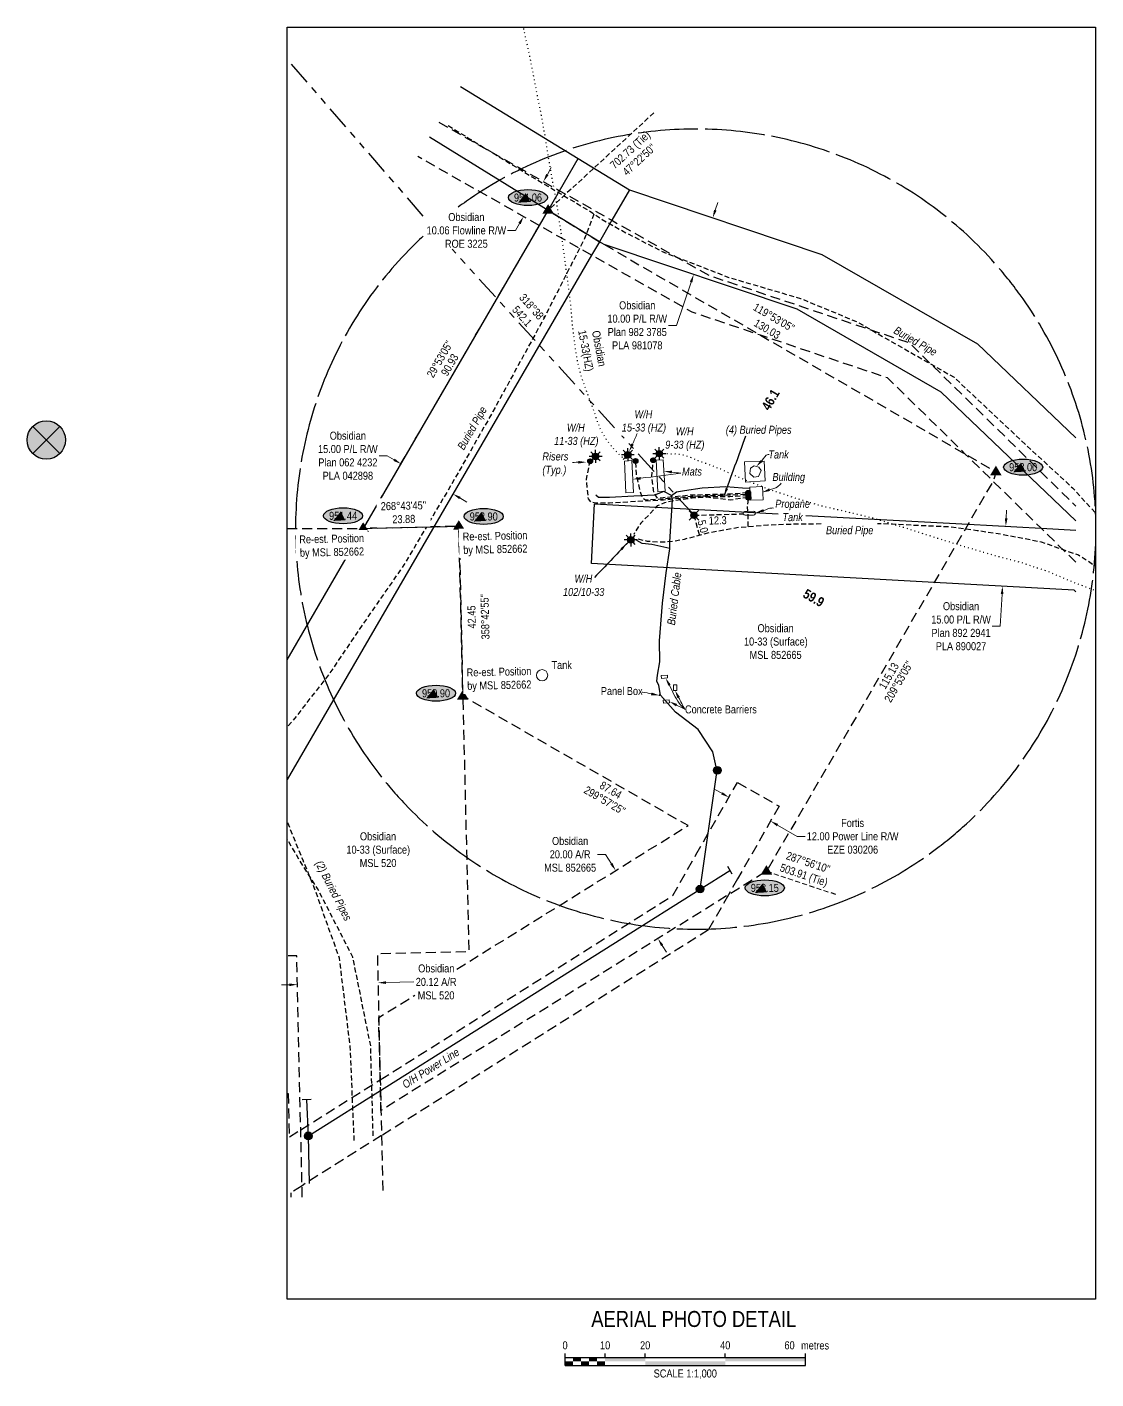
# Model space of a CAD drawing. Extents: x 603314 to 607594, y 5892047 to 5896223.
# Drawn here: x 605502 to 606837, y 5892054 to 5893743 of the extents above; entities that cross this region are included whole.
import ezdxf
from ezdxf.enums import TextEntityAlignment as Align

# ---------------------------------------------------------------- set-up
doc = ezdxf.new("R2010")
doc.units = 0
doc.header["$LTSCALE"] = 5
doc.header["$PDSIZE"] = 5
for name, pattern in [('foc-ACCESSROAD', [3.75, 2.5, -1.25]), ('foc-BUFFER', [16.75, 15, -1.75]), ('foc-DOT', [1, 0.2, -0.8]), ('foc-DRILLPATH', [14.75, 6, -1.75, 1.75, -1.75, 1.75, -1.75]), ('foc-FLOWLINE', [3.75, 2.5, -1.25]), ('foc-TIELINE', [1.875, 1.25, -0.625]), ('POWERLINE5', [7.8, 2.4, -0.6, 0.6, -0.6, 0.6, -0.6, 2.4]), ('UG_PIPE', [1.875, 1.25, -0.625])]:
    doc.linetypes.add(name, pattern=pattern)
doc.layers.get('Defpoints').update_dxf_attribs({"color": 9})
for name, color, linetype in [('ABADATA-DRILL', 8, 'foc-DOT'), ('ABADATA-DRILL-T', 8, 'Continuous'), ('AS-CABLE', 224, 'foc-CABLE'), ('AS-PHOTO', 7, 'Continuous'), ('AS-PIPE-UG', 44, 'UG_PIPE'), ('AS-PIPE-UG-T', 44, 'Continuous'), ('AS-POWER', 104, 'foc-POWER'), ('AS-POWER-EXISTING', 72, 'POWERLINE5'), ('AS-SYMBOL', 7, 'Continuous'), ('AUX-BUFFER', 7, 'foc-BUFFER'), ('C-AR', 13, 'foc-ACCESSROAD'), ('C-RW', 13, 'Continuous'), ('C-WS', 13, 'foc-ACCESSROAD'), ('C-WS-S', 13, 'Continuous'), ('F-EZE', 190, 'foc-FLOWLINE'), ('L-BD', 7, 'Continuous'), ('L-MON', 1, 'Continuous'), ('L-TIE', 7, 'foc-TIELINE'), ('P-ELEVATION', 7, 'Continuous'), ('P-PDRILLPATH', 12, 'foc-DRILLPATH'), ('T-TIE', 201, 'foc-TIELINE')]:
    doc.layers.add(name, color=color, linetype=linetype)
for name, color, linetype, lineweight in [('AS-GENERAL', 48, 'Continuous', 18), ('C-AR-T', 13, 'Continuous', 9), ('C-RW-T', 13, 'Continuous', 9), ('F-EZE-T', 190, 'Continuous', 9), ('T-TEXT', 48, 'Continuous', 18)]:
    doc.layers.add(name, color=color, linetype=linetype, lineweight=lineweight)
doc.styles.add('80', font='ARIALN.TTF', dxfattribs={"height": 10})
doc.styles.add('80CG', font='ARIALN.TTF', dxfattribs={"height": 10})
doc.styles.add('80L', font='ARIALN.TTF', dxfattribs={"height": 10})
doc.styles.add('80LS', font='ARIALNI.TTF', dxfattribs={"height": 10})
doc.styles.add('BOLD', font='ARIALNB.TTF')
doc.styles.add('foc-LtypeFont', font='ARIALN.TTF', dxfattribs={"height": 7.35})
doc.linetypes.add('foc-CABLE', pattern='A,2,-1,["C",foc-LtypeFont,S=0.2,R=0,X=-0.625,Y=-0.75],-1.24,8', length=12.24)
doc.linetypes.add('foc-POWER', pattern='A,6,-1,["P",foc-LtypeFont,S=0.2,R=0,X=-0.625,Y=-0.75],-1.24,4', length=12.24)
doc.dimstyles.new('Compass 5 000', dxfattribs={"dimscale": 5, "dimtxt": 9, "dimasz": 2, "dimexe": 0.2, "dimexo": 0.0625, "dimgap": 0.5, "dimtad": 0, "dimtih": 1, "dimtoh": 1, "dimzin": 0, "dimdsep": 46, "dimtxsty": '80CG', "dimcen": 0.1, "dimse1": 1, "dimse2": 1, "dimclrd": 256, "dimclrt": 256, "dimaunit": 1, "dimadec": 4, "dimazin": 0, "dimtfac": 0.06, "dimtofl": 0, "dimtmove": 0, "dimatfit": 1, "dimfxl": 0.2, "dimtolj": 1, "dimtzin": 0, "dimlwd": -1, "dimarcsym": 0})
picture_1 = doc.add_image_def('image1.jpg', size_in_pixel=(9170, 8605))

# ---------------------------------------------------------------- blocks, each defined once
blk = doc.blocks.new('*U86')
at = {"color": 0}
for p, q in [((-150, 0), (-150, 15)), ((-150, 10), (150.2, 10)), ((-150, 0), (150.2, 0)), ((-100, 10), (-100, 15)), ((-50, 10), (-50, 15)), ((50, 10), (50, 15)), ((150.2, 0), (150.2, 15))]:
    blk.add_line(p, q, dxfattribs=at)
for points in [[(-150, 5), (-140, 5), (-150, 0), (-140, 0)], [(-140, 10), (-130, 10), (-140, 5), (-130, 5)], [(-130, 5), (-120, 5), (-130, 0), (-120, 0)], [(-120, 10), (-110, 10), (-120, 5), (-110, 5)], [(-110, 5), (-100, 5), (-110, 0), (-100, 0)], [(-100, 10), (-50, 10), (-100, 5), (-50, 5)], [(-50, 5), (50, 5), (-50, 0), (50, 0)], [(50, 10), (150.2, 10), (50, 5), (150.2, 5)]]:
    blk.add_solid(points, dxfattribs=at)
at = {"color": 0, "style": '80'}
blk.add_text('metres', height=10, dxfattribs=at).set_placement((162.2, 20), align=Align.CENTER)
at = {"color": 0, "char_height": 10, "style": '80'}
for s, insert, attachment_point in [('0', (-150, 30.2), 2), ('10', (-100, 30.2), 2), ('20', (-50, 30.2), 2), ('40', (50, 30.2), 2), ('60', (136.7, 30.2), 3), ('SCALE 1:1,000', (0.1, -5), 2)]:
    blk.add_mtext(s, dxfattribs=dict(at, insert=insert, attachment_point=attachment_point))
blk = doc.blocks.new('*D180')
at = {"layer": 'C-AR-T', "color": 255, "transparency": 16777216}
for p, q in [((606152.1, 5893558.7), (606157, 5893567.4)), ((606117.4, 5893497.6), (606112.4, 5893488.9)), ((606112.4, 5893488.9), (606102.4, 5893488.9))]:
    blk.add_line(p, q, dxfattribs=at)
for points in [[(606150.6, 5893559.5), (606153.5, 5893557.9), (606147.1, 5893550)], [(606115.9, 5893498.4), (606118.8, 5893496.7), (606122.3, 5893506.2)]]:
    blk.add_solid(points, dxfattribs=at)
at = {"layer": 'Defpoints', "color": 0, "transparency": 16777216}
for p in [(606105.6, 5893573.6), (606080.7, 5893529.8), (606122.3, 5893506.2)]:
    blk.add_point(p, dxfattribs=at)
at = {"layer": 'C-AR-T', "color": 255, "transparency": 16777216, "insert": (606050.9, 5893488.9), "char_height": 10, "attachment_point": 5, "style": '80CG'}
blk.add_mtext('\\A1;Obsidian\\P10.06 Flowline R/W\\PROE 3225', dxfattribs=at)
blk = doc.blocks.new('*D181')
at = {"layer": 'C-RW-T', "color": 255, "transparency": 16777216}
for p, q in [((605952, 5893207.4), (605942, 5893207.4)), ((605960.7, 5893202.3), (605952, 5893207.4)), ((606042.8, 5893154.7), (606051.5, 5893149.6))]:
    blk.add_line(p, q, dxfattribs=at)
for points in [[(605961.5, 5893203.8), (605959.8, 5893200.9), (605969.3, 5893197.3)], [(606043.6, 5893156.1), (606042, 5893153.2), (606034.2, 5893159.7)]]:
    blk.add_solid(points, dxfattribs=at)
at = {"layer": 'Defpoints', "color": 0, "transparency": 16777216}
for p in [(605964.4, 5893188.8), (605969.3, 5893197.3), (606029.2, 5893151.1)]:
    blk.add_point(p, dxfattribs=at)
at = {"layer": 'C-RW-T', "color": 255, "transparency": 16777216, "insert": (605902.9, 5893207.4), "char_height": 10, "attachment_point": 5, "style": '80CG'}
blk.add_mtext('\\A1;Obsidian\\P15.00 P/L R/W\\PPlan 062 4232\\PPLA 042898', dxfattribs=at)
blk = doc.blocks.new('*D182')
at = {"layer": 'C-RW-T', "color": 255, "transparency": 16777216}
for p, q in [((606361.8, 5893514.2), (606365, 5893523.7)), ((606331.6, 5893424.4), (606313.4, 5893370.3)), ((606313.4, 5893370.3), (606303.4, 5893370.3))]:
    blk.add_line(p, q, dxfattribs=at)
for points in [[(606360.2, 5893514.7), (606363.4, 5893513.7), (606358.6, 5893504.7)], [(606330, 5893424.9), (606333.2, 5893423.9), (606334.8, 5893433.9)]]:
    blk.add_solid(points, dxfattribs=at)
at = {"layer": 'Defpoints', "color": 0, "transparency": 16777216}
for p in [(606358.6, 5893504.7), (606394.6, 5893492.6), (606370.8, 5893421.8)]:
    blk.add_point(p, dxfattribs=at)
at = {"layer": 'C-RW-T', "color": 255, "transparency": 16777216, "insert": (606264.3, 5893370.3), "char_height": 10, "attachment_point": 5, "style": '80CG'}
blk.add_mtext('\\A1;Obsidian\\P10.00 P/L R/W\\PPlan 982 3785\\PPLA 981078', dxfattribs=at)
blk = doc.blocks.new('*D183')
at = {"layer": 'C-RW-T', "color": 255, "transparency": 16777216}
for p, q in [((606725.1, 5893129.3), (606725.6, 5893139.3)), ((606719.9, 5893034.6), (606717.7, 5892994.4)), ((606717.7, 5892994.4), (606707.7, 5892994.4))]:
    blk.add_line(p, q, dxfattribs=at)
for points in [[(606723.4, 5893129.4), (606726.8, 5893129.2), (606724.6, 5893119.3)], [(606718.3, 5893034.7), (606721.6, 5893034.5), (606720.5, 5893044.6)]]:
    blk.add_solid(points, dxfattribs=at)
at = {"layer": 'Defpoints', "color": 0, "transparency": 16777216}
for p in [(606710, 5893120.1), (606705.9, 5893045.4), (606720.5, 5893044.6)]:
    blk.add_point(p, dxfattribs=at)
at = {"layer": 'C-RW-T', "color": 255, "transparency": 16777216, "insert": (606668.7, 5892994.4), "char_height": 10, "attachment_point": 5, "style": '80CG'}
blk.add_mtext('\\A1;Obsidian\\P15.00 P/L R/W\\PPlan 892 2941\\PPLA 890027', dxfattribs=at)
blk = doc.blocks.new('*D184')
at = {"layer": 'Defpoints', "color": 0, "transparency": 16777216}
for p in [(606378.7, 5892780.7), (606365.4, 5892757.4), (606417.5, 5892727.6)]:
    blk.add_point(p, dxfattribs=at)
at = {"layer": 'F-EZE-T', "color": 255, "transparency": 16777216}
for p, q in [((606370, 5892785.7), (606361.4, 5892790.6)), ((606439.5, 5892746), (606464.1, 5892731.9)), ((606464.1, 5892731.9), (606474.1, 5892731.9))]:
    blk.add_line(p, q, dxfattribs=at)
for points in [[(606370.9, 5892787.1), (606369.2, 5892784.2), (606378.7, 5892780.7)], [(606440.4, 5892747.4), (606438.7, 5892744.5), (606430.9, 5892750.9)]]:
    blk.add_solid(points, dxfattribs=at)
at = {"layer": 'F-EZE-T', "color": 255, "transparency": 16777216, "insert": (606533.3, 5892731.9), "char_height": 10, "attachment_point": 5, "style": '80CG'}
blk.add_mtext('\\A1;Fortis\\P12.00 Power Line R/W\\PEZE 030206', dxfattribs=at)
blk = doc.blocks.new('RISER')
h = blk.add_hatch(color=255)
h.dxf.hatch_style = 1
edge = h.paths.add_edge_path()
edge.add_arc((0, 0), 0.7, 0, 360)
blk.add_hatch(color=48).paths.add_polyline_path([(0.58, -0.15), (-0.58, -0.15, 0.774597)])
at = {"color": 48}
blk.add_line((-0.58, -0.15), (0.58, -0.15), dxfattribs=at)
blk.add_circle((0, 0), 0.6, dxfattribs=at)
blk = doc.blocks.new('*U120')
at = {"color": 72}
blk.add_line((1.1, 0.05), (-1.1, -0.05), dxfattribs=at)
at = {"layer": 'AS-SYMBOL', "color": 72, "flags": 128}
blk.add_lwpolyline([(0.42, -9.04), (0, 0)], dxfattribs=at)
blk = doc.blocks.new('*U119')
at = {"color": 72}
blk.add_line((0.58, -0.93), (-0.58, 0.93), dxfattribs=at)
at = {"layer": 'AS-SYMBOL', "color": 72, "flags": 128}
blk.add_lwpolyline([(-7.47, -4.67), (0, 0)], dxfattribs=at)
blk = doc.blocks.new('POWERPOLE')
h = blk.add_hatch(color=255)
edge = h.paths.add_edge_path()
edge.add_arc((0, 0), 0.96, 0, 360)
at = {"linetype": 'Continuous'}
for p, q in [((0.679, -0.679), (-0.679, 0.679)), ((-0.679, -0.679), (0.679, 0.679))]:
    blk.add_line(p, q, dxfattribs=at)
blk.add_circle((0, 0), 0.96, dxfattribs=at)
blk = doc.blocks.new('GAS')
h = blk.add_hatch(color=255)
h.dxf.hatch_style = 1
edge = h.paths.add_edge_path()
edge.add_arc((0, 0), 0.9, 0, 360)
for p, q in [((-0.81, 0), (-1.62, 0)), ((-0.57, 0.57), (-1.14, 1.14)), ((0, 0.81), (0, 1.62)), ((0.57, 0.57), (1.14, 1.14)), ((1.62, 0), (0.81, 0)), ((-0.57, -0.57), (-1.14, -1.14)), ((0, -0.81), (0, -1.62)), ((1.14, -1.14), (0.57, -0.57))]:
    blk.add_line(p, q)
blk.add_circle((0, 0), 0.8)
blk = doc.blocks.new('TRIA')
blk.add_hatch(color=255).paths.add_polyline_path([(-0.04, 1.52), (-1.47, -0.87), (1.39, -0.87)])
blk = doc.blocks.new('TRIAA')
blk.add_blockref('TRIA', (0, 0))
blk = doc.blocks.new('TRIB')
at = {"color": 1}
blk.add_lwpolyline([(-1.12, -0.67), (-0.04, 1.13), (1.04, -0.67)], close=True, dxfattribs=at)
blk = doc.blocks.new('TRIBB')
blk.add_blockref('TRIB', (0, 0))
blk = doc.blocks.new('TRICC')
for name in ['TRIAA', 'TRIBB']:
    blk.add_blockref(name, (0, 0))
blk = doc.blocks.new('plspike')
blk.add_blockref('TRICC', (0, 0))
blk = doc.blocks.new('STRIA')
blk.add_hatch(color=255).paths.add_polyline_path([(-0.04, 1.52), (-1.47, -0.87), (1.39, -0.87)])
blk = doc.blocks.new('STRIAA')
blk.add_blockref('STRIA', (0, 0))
blk = doc.blocks.new('STRIB')
at = {"color": 1}
blk.add_solid([(-1.12, -0.67), (-0.04, 1.13), (1.04, -0.67)], dxfattribs=at)
blk = doc.blocks.new('STRIBB')
blk.add_blockref('STRIB', (0, 0))
blk = doc.blocks.new('STRICC')
for name in ['STRIAA', 'STRIBB']:
    blk.add_blockref(name, (0, 0))
blk = doc.blocks.new('fdspike')
blk.add_blockref('STRICC', (0, 0))
blk = doc.blocks.new('we')
at = {"layer": 'P-ELEVATION'}
h = blk.add_hatch(color=111, dxfattribs=at)
h.dxf.hatch_style = 1
edge = h.paths.add_edge_path()
edge.add_ellipse((0, 0), major_axis=(-24.4, 0), ratio=0.410256, start_angle=0, end_angle=360)
at = {"layer": 'P-ELEVATION', "color": 7, "flags": 128}
blk.add_lwpolyline([(0, 0, 12.5, 0, 0), (-12.4, -6.4, 0, 0, 0)], format="xyseb", dxfattribs=at)
at = {"layer": 'P-ELEVATION', "color": 7}
blk.add_ellipse((0, 0), major_axis=(-24.4, 0), ratio=0.410256, dxfattribs=at)
at = {"layer": 'P-ELEVATION', "style": '80'}
blk.add_attdef('ELEVATION', text='', height=10, dxfattribs=at).set_placement((0, 0), align=Align.MIDDLE_CENTER)
blk = doc.blocks.new('*D194')
at = {"layer": 'C-AR-T', "color": 255, "transparency": 16777216}
for p, q in [((606224.8, 5892709.4), (606214.8, 5892709.4)), ((606232.1, 5892697.6), (606224.8, 5892709.4)), ((606295.4, 5892595.6), (606300.7, 5892587.2))]:
    blk.add_line(p, q, dxfattribs=at)
for points in [[(606233.5, 5892698.5), (606230.7, 5892696.8), (606237.4, 5892689.1)], [(606296.8, 5892596.5), (606294, 5892594.8), (606290.2, 5892604.1)]]:
    blk.add_solid(points, dxfattribs=at)
at = {"layer": 'Defpoints', "color": 0, "transparency": 16777216}
for p in [(606237.4, 5892689.1), (606242.8, 5892692.5), (606295.6, 5892607.5)]:
    blk.add_point(p, dxfattribs=at)
at = {"layer": 'C-AR-T', "color": 255, "transparency": 16777216, "insert": (606180.5, 5892709.4), "char_height": 10, "attachment_point": 5, "style": '80CG'}
blk.add_mtext('\\A1;Obsidian\\P20.00 A/R\\PMSL 852665', dxfattribs=at)
blk = doc.blocks.new('WC')
at = {"layer": 'L-MON'}
h = blk.add_hatch(color=255, dxfattribs=at)
h.dxf.hatch_style = 1
edge = h.paths.add_edge_path()
edge.add_arc((0, 0), 0.9, 0, 360)
at = {"layer": 'L-MON', "color": 240, "flags": 128}
for points in [[(-0.62, 0.5), (-1.23, 1.12)], [(0.52, 0.61), (1.13, 1.21)], [(-1.18, -1.18), (-0.56, -0.57)], [(1.16, -1.18), (0.56, -0.57)]]:
    blk.add_lwpolyline(points, dxfattribs=at)
at = {"layer": 'L-MON', "color": 240}
for radius in [0.8, 0.373]:
    blk.add_circle((0, 0), radius, dxfattribs=at)

msp = doc.modelspace()

# ---------------------------------------------------------------- linework, layer by layer
at = {"layer": 'ABADATA-DRILL', "color": 255, "flags": 128}
for points in [[(606253.317, 5893208.201), (606253.317, 5893208.201), (606252.796, 5893206.889), (606252.421, 5893205.78), (606252.085, 5893205.122), (606251.842, 5893204.817), (606250.906, 5893204.196), (606249.512, 5893203.914), (606247.701, 5893204.374), (606245.619, 5893205.778), (606243.17, 5893207.924), (606240.261, 5893210.559), (606236.988, 5893213.787), (606233.499, 5893217.71), (606229.692, 5893222.476), (606225.715, 5893228.088), (606221.669, 5893234.599), (606217.955, 5893241.868), (606214.882, 5893249.551), (606212.308, 5893257.296), (606209.629, 5893265.288), (606206.541, 5893273.671), (606203.241, 5893282.549), (606199.627, 5893292.071), (606196.052, 5893302.093), (606192.865, 5893312.625), (606190.166, 5893323.767), (606188.159, 5893335.225), (606186.446, 5893346.939), (606184.87, 5893359.257), (606183.382, 5893372.127), (606182.186, 5893385.354), (606180.932, 5893398.929), (606179.379, 5893412.448), (606177.575, 5893426.011), (606173.854, 5893453.735), (606171.934, 5893467.995), (606169.914, 5893482.303), (606165.675, 5893510.816), (606163.633, 5893523.823), (606158.738, 5893550.371), (606153.871, 5893577.918), (606149.494, 5893605.878), (606144.643, 5893632.676), (606139.35, 5893659.114), (606134.471, 5893684.961), (606129.406, 5893710.154), (606123.793, 5893735.285), (606122.056, 5893743.029)], [(606291.293, 5893209.852), (606291.293, 5893209.852), (606292.236, 5893210.173), (606292.983, 5893210.34), (606293.633, 5893210.355), (606294.083, 5893210.365), (606295.932, 5893210.406), (606298.484, 5893210.363), (606302.091, 5893210.094), (606306.6, 5893209.744), (606311.654, 5893209.607), (606317.06, 5893209.379), (606322.585, 5893208.352), (606328.28, 5893206.379), (606334.287, 5893203.913), (606340.14, 5893201.593), (606346.092, 5893199.375), (606352.947, 5893196.978), (606368.187, 5893190.868), (606393.899, 5893179.44), (606423.924, 5893167.509), (606458.095, 5893155.771), (606493.39, 5893145.208), (606525.617, 5893137.677), (606558.602, 5893129.763), (606594.756, 5893118.819), (606632.034, 5893106.8), (606669.607, 5893095.038), (606707.265, 5893083.927), (606742.232, 5893074.608), (606775.134, 5893063.741), (606809.517, 5893049.207), (606836.707, 5893039.03)]]:
    msp.add_lwpolyline(points, dxfattribs=at)
at = {"layer": 'AS-CABLE', "flags": 128}
for points in [[(606291.149, 5892920.537), (606288.684, 5892925.697), (606289.664, 5892933.447), (606292.409, 5892949.812), (606292.309, 5892976.337), (606295.869, 5893023.152), (606300.549, 5893061.167), (606305.164, 5893091.127), (606304.854, 5893099.867), (606308.359, 5893152.352), (606306.939, 5893157.717), (606297.714, 5893162.592), (606285.919, 5893158.292), (606259.899, 5893156.877), (606229.494, 5893155.092), (606216.089, 5893155.402), (606212.709, 5893158.142)], [(606307.069, 5893157.852), (606313.269, 5893162.167), (606323.504, 5893164.017), (606345.519, 5893167.517), (606375.144, 5893168.837), (606395.864, 5893167.507), (606404.419, 5893166.862)], [(606305.209, 5893091.372), (606282.439, 5893096.647), (606270.264, 5893097.672), (606263.884, 5893101.507)], [(606293.449, 5892908.377), (606291.149, 5892920.537)], [(606363.649, 5892815.167), (606358.654, 5892837.442), (606340.229, 5892865.452), (606312.299, 5892887.127), (606293.449, 5892908.377)]]:
    msp.add_lwpolyline(points, dxfattribs=at)
at = {"layer": 'AS-GENERAL', "color": 255, "flags": 128}
for points in [[(606259.489, 5893161.692), (606250.274, 5893161.252), (606248.464, 5893200.827), (606257.484, 5893201.362)], [(606287.854, 5893201.742), (606296.769, 5893202.362), (606299.029, 5893162.972), (606289.909, 5893162.367)], [(606398.375, 5893199.626), (606422.919, 5893200.595), (606424.185, 5893176.002), (606399.399, 5893174.474)], [(606405.869, 5893192.037), (606404.879, 5893185.177), (606409.909, 5893180.667), (606415.709, 5893181.597), (606418.974, 5893188.817), (606416.349, 5893193.287), (606410.524, 5893194.822)], [(606405.009, 5893167.967), (606405.859, 5893151.707), (606421.539, 5893152.507), (606420.674, 5893168.937)]]:
    msp.add_lwpolyline(points, close=True, dxfattribs=at)
msp.add_lwpolyline([(606409.467, 5893138.044, -1.01432904), (606409.45, 5893133.252), (606398.909, 5893133.171, -0.95907293), (606399.218, 5893137.95)], format="xyb", close=True, dxfattribs=at)
at = {"layer": 'AS-GENERAL', "color": 255}
for points in [[(606294.265, 5892932.835), (606301.999, 5892933.372), (606302.294, 5892929.843), (606294.428, 5892929.175)], [(606309.529, 5892921.325), (606313.685, 5892921.325), (606313.685, 5892914.242), (606309.529, 5892914.242)], [(606291.747, 5892908.547), (606292.58, 5892908.547), (606292.58, 5892907.906), (606291.747, 5892907.906)], [(606296.884, 5892902.049), (606304.301, 5892902.435), (606304.601, 5892898.878), (606296.94, 5892898.479)]]:
    msp.add_lwpolyline(points, close=True, dxfattribs=at)
msp.add_circle((606145.455, 5892933.139), 7.035, dxfattribs=at)
for points, start_tangent, end_tangent in [([(606419.871, 5893201.072), (606427.835, 5893209.163), (606429.082, 5893209.039)], (0.70143277, 0.71273562), (0.99504232, -0.0994524)), ([(606422.231, 5893139.134), (606432.34, 5893142.117), (606434.404, 5893142.117)], (0.95911588, 0.28301365), (1, 0)), ([(606304.552, 5892920.841), (606316.759, 5892898.297), (606323.741, 5892890.603)], (0.47618192, -0.87934679), (0.67201559, -0.740537)), ([(606281.907, 5892909.9), (606271.073, 5892911.836), (606270.115, 5892911.836)], (-0.98442012, 0.17583236), (-1, 0)), ([(606316.018, 5892905.383), (606323.741, 5892890.603)], (0.46315042, -0.88627969), (0.46315042, -0.88627969)), ([(606313.398, 5892895.834), (606323.741, 5892890.603)], (0.89238342, -0.45127799), (0.89238342, -0.45127799))]:
    msp.add_spline(points, degree=3, dxfattribs=dict(at, start_tangent=start_tangent, end_tangent=end_tangent))
for points in [[(606421.058, 5893199.903), (606412.859, 5893193.947), (606418.684, 5893202.24)], [(606422.702, 5893137.536), (606412.644, 5893136.305), (606421.759, 5893140.732)], [(606303.087, 5892920.047), (606299.792, 5892929.63), (606306.017, 5892921.634)], [(606282.2, 5892911.54), (606291.747, 5892908.143), (606281.614, 5892908.26)], [(606314.541, 5892904.611), (606311.388, 5892914.242), (606317.494, 5892906.154)], [(606312.646, 5892894.347), (606304.478, 5892900.345), (606314.15, 5892897.321)]]:
    msp.add_solid(points, dxfattribs=at)
at = {"layer": 'AS-PIPE-UG', "flags": 128}
for points in [[(606028.122, 5893620.095), (606054.129, 5893603.947), (606131.059, 5893556.962), (606206.339, 5893512.297), (606210.249, 5893509.627), (606220.379, 5893502.732), (606250.309, 5893485.927), (606297.584, 5893461.587), (606378.589, 5893430.262), (606468.009, 5893404.057), (606538.989, 5893374.682), (606659.964, 5893305.422), (606748.669, 5893221.867), (606807.864, 5893167.367), (606836.707, 5893135.878)], [(606210.274, 5893509.432), (606198.534, 5893478.742), (606147.149, 5893377.952), (606084.119, 5893262.782), (606032.449, 5893171.827), (605972.949, 5893071.017), (605923.659, 5893000.037), (605879.879, 5892935.212), (605832.859, 5892874.737), (605827.118, 5892868.687)], [(606402.399, 5893157.342), (606380.064, 5893156.247), (606350.639, 5893156.242), (606332.854, 5893155.517), (606296.994, 5893151.977), (606229.709, 5893148.277), (606212.094, 5893148.242), (606206.914, 5893149.232), (606203.374, 5893153.672), (606200.799, 5893177.812), (606205.279, 5893199.772)], [(606262.264, 5893199.172), (606262.789, 5893185.057), (606267.394, 5893164.382), (606270.574, 5893155.417), (606274.604, 5893152.372), (606296.749, 5893153.597), (606332.269, 5893156.962), (606350.984, 5893157.477), (606379.229, 5893158.462), (606401.874, 5893159.297)], [(606402.009, 5893161.072), (606378.429, 5893159.377), (606350.434, 5893158.552), (606332.194, 5893158.132), (606296.904, 5893154.952), (606289.499, 5893154.237), (606285.084, 5893161.327), (606282.424, 5893181.287), (606284.084, 5893200.682)], [(606402.549, 5893155.287), (606381.219, 5893152.072), (606351.054, 5893155.517), (606332.874, 5893154.342), (606315.419, 5893152.062), (606298.259, 5893148.622), (606289.324, 5893144.862), (606280.879, 5893135.737), (606268.769, 5893123.187), (606259.879, 5893109.197)], [(606402.904, 5893118.847), (606402.944, 5893123.272), (606402.929, 5893129.307), (606402.109, 5893144.837), (606403.364, 5893153.157), (606403.364, 5893153.157)], [(606265.084, 5893103.432), (606276.754, 5893100.752), (606295.529, 5893099.677), (606310.184, 5893100.637), (606323.289, 5893103.317), (606355.144, 5893111.627), (606390.704, 5893118.072), (606402.759, 5893118.872), (606427.239, 5893120.957), (606460.484, 5893122.282), (606513.209, 5893122.767), (606569.584, 5893122.732), (606653.929, 5893118.822), (606688.969, 5893114.067), (606718.049, 5893109.767), (606768.564, 5893100.037), (606815.354, 5893083.407), (606836.707, 5893069.72)], [(605910.854, 5892352.097), (605905.914, 5892469.332), (605905.914, 5892469.332), (605892.409, 5892579.707), (605892.409, 5892579.707), (605861.394, 5892666.767), (605846.894, 5892702.042), (605827.118, 5892750.541)], [(605934.564, 5892357.562), (605931.444, 5892469.997), (605909.189, 5892580.802), (605865.139, 5892666.662), (605843.199, 5892701.357), (605827.118, 5892728.168)]]:
    msp.add_lwpolyline(points, dxfattribs=at)
at = {"layer": 'AS-POWER', "flags": 128}
msp.add_lwpolyline([(605855.173, 5892298.081), (605853.559, 5892357.692), (606342.799, 5892666.027), (606364.319, 5892814.372)], dxfattribs=at)
at = {"layer": 'C-AR', "color": 255, "flags": 128}
for points in [[(606016.501, 5893624.13), (606167.356, 5893538.557), (606232.591, 5893501.556), (606353.734, 5893432.841), (606603.966, 5893348.605), (606812.108, 5893144.53)], [(606812.108, 5893074.278), (606768.6, 5893116.896), (606708.656, 5893175.617), (606673.982, 5893209.573), (606576.986, 5893304.593), (606418.215, 5893358.032), (606333.104, 5893386.68), (606207.322, 5893458.026), (606142.092, 5893495.026), (605990.247, 5893581.162)]]:
    msp.add_lwpolyline(points, dxfattribs=at)
at = {"layer": 'C-AR-T', "color": 255}
for p, q in [((605950.533, 5892549.187), (605985.499, 5892549.986)), ((605829.923, 5892546.429), (605819.93, 5892546.201))]:
    msp.add_line(p, q, dxfattribs=at)
for points in [[(605829.885, 5892548.095), (605829.962, 5892544.764), (605839.917, 5892546.658)], [(605950.495, 5892550.852), (605950.571, 5892547.521), (605940.539, 5892548.958)]]:
    msp.add_solid(points, dxfattribs=at)
at = {"layer": 'C-RW', "color": 255}
for points in [[(606043.676, 5893668.605), (606190.696, 5893578.773), (606254.708, 5893539.662), (606494.866, 5893458.912), (606689.107, 5893347.217), (606812.108, 5893229.733)], [(606812.108, 5893126.128), (606643.827, 5893286.866), (606463.922, 5893390.556), (606222.822, 5893471.425), (606217.057, 5893474.794), (606153.046, 5893513.907), (606004.955, 5893605.234)], [(605917.615, 5893108.493), (605922.289, 5893116.557), (606142.092, 5893495.026), (606153.046, 5893513.907), (606167.356, 5893538.557), (606190.696, 5893578.773), (606254.708, 5893539.662), (606232.591, 5893501.556), (606217.057, 5893474.794), (606207.322, 5893458.026), (606011.469, 5893120.572), (605827.118, 5892802.958)], [(606812.108, 5893037.523), (606810.079, 5893039.675), (606635.289, 5893049.214), (606207.016, 5893072.589), (606211.117, 5893147.315), (606440.422, 5893134.805)], [(606474.947, 5893132.921), (606677.461, 5893121.873), (606768.6, 5893116.896), (606812.108, 5893114.525)], [(605827.118, 5892952.349), (605900.823, 5893079.521)]]:
    msp.add_lwpolyline(points, dxfattribs=at)
at = {"layer": 'C-WS', "color": 255, "flags": 128}
for points in [[(606039.182, 5892566.102), (606327.828, 5892745.296), (606046.524, 5892907.087), (606041.584, 5893119.242), (605922.289, 5893116.557), (606142.092, 5893495.026), (606153.046, 5893513.907), (606217.057, 5893474.794), (606222.822, 5893471.425), (606418.215, 5893358.032), (606673.982, 5893209.573), (606712.409, 5893187.412), (606708.656, 5893175.617), (606677.461, 5893121.873), (606635.289, 5893049.214), (606425.864, 5892688.392), (606378.232, 5892658.822), (605944.191, 5892389.363), (605943.31, 5892427.882), (605941.537, 5892505.482), (605986.723, 5892533.534)], [(605827.118, 5893116.359), (605922.289, 5893116.557), (606041.584, 5893119.242), (606046.524, 5892907.087), (606054.033, 5892587.728), (605939.714, 5892585.11), (605941.534, 5892505.482), (605943.31, 5892427.882), (605944.189, 5892389.363), (605944.907, 5892357.943), (605946.609, 5892283.53)], [(605845.986, 5892281.229), (605845.662, 5892295.411), (605844.063, 5892365.354), (605839.092, 5892582.816), (605827.118, 5892582.542)]]:
    msp.add_lwpolyline(points, dxfattribs=at)
at = {"layer": 'F-EZE', "color": 255}
msp.add_lwpolyline([(605827.118, 5892410.424), (605828.438, 5892410.458), (605829.834, 5892356.393), (605844.063, 5892365.354), (605943.31, 5892427.882), (606308.65, 5892658.053), (606337.566, 5892708.664), (606389.33, 5892799.271), (606441.458, 5892769.49), (606389.692, 5892678.882), (606378.232, 5892658.822), (606353.341, 5892615.257), (605944.91, 5892357.943), (605845.662, 5892295.411), (605831.637, 5892286.579), (605831.784, 5892280.904)], dxfattribs=at)
at = {"layer": 'L-TIE', "color": 255}
for p, q in [((606284.951, 5893635.742), (606153.2, 5893514.174)), ((606425.864, 5892688.392), (606513.973, 5892658.935))]:
    msp.add_line(p, q, dxfattribs=at)
at = {"layer": 'P-PDRILLPATH'}
for p, q in [((605997.102, 5893506.864), (605827.118, 5893703.014)), ((606335.241, 5893133.03), (606033.043, 5893465.391))]:
    msp.add_line(p, q, dxfattribs=at)
at = {"layer": 'T-TEXT', "color": 255}
for points, start_tangent, end_tangent in [([(606190.738, 5893199.256), (606179.967, 5893199.067)], (-0.99984632, -0.01753124), (-0.99984632, -0.01753124)), ([(606268.583, 5893179.235), (606318.849, 5893185.541)], (0.99222226, 0.12447888), (0.99222226, 0.12447888)), ([(606307.493, 5893186.99), (606318.849, 5893185.541)], (0.99194777, -0.12664761), (0.99194777, -0.12664761)), ([(606429.648, 5893164.967), (606439.561, 5893168.563), (606444.206, 5893173.328)], (0.94002839, 0.34109623), (0.69805854, 0.71604069))]:
    msp.add_spline(points, degree=3, dxfattribs=dict(at, start_tangent=start_tangent, end_tangent=end_tangent))
for points in [[(606259.927, 5893221.236), (606254.305, 5893212.799), (606256.887, 5893222.603)], [(606190.709, 5893200.922), (606200.733, 5893199.431), (606190.768, 5893197.59)], [(606307.282, 5893185.338), (606297.578, 5893188.256), (606307.704, 5893188.643)], [(606268.79, 5893177.581), (606258.665, 5893177.99), (606268.376, 5893180.888)], [(606430.216, 5893163.4), (606420.251, 5893161.557), (606429.08, 5893166.533)]]:
    msp.add_solid(points, dxfattribs=at)
at = {"layer": 'T-TIE'}
msp.add_line((606335.241, 5893133.03), (606396.886, 5893134.809), dxfattribs=at)
at = {"layer": 'T-TIE', "flags": 128}
msp.add_lwpolyline([(606335.241, 5893133.03), (606341.737, 5893108.129)], dxfattribs=at)

# ---------------------------------------------------------------- block references
at = {"color": 2}
for p, values in [((606127.887, 5893530.003), {'ELEVATION': '954.06'}), ((606746.271, 5893193.138), {'ELEVATION': '958.00'}), ((605896.962, 5893132.366), {'ELEVATION': '951.44'}), ((606072.59, 5893131.568), {'ELEVATION': '952.90'}), ((606013.029, 5892910.662), {'ELEVATION': '950.90'})]:
    msp.add_blockref('we', p, dxfattribs=at).add_auto_attribs(values)
msp.add_blockref('*U86', (606324.22, 5892070.822))
at = {"layer": 'AS-POWER-EXISTING', "xscale": 25.00000000000001, "yscale": 25.00000000000001, "zscale": 25.00000000000001}
msp.add_blockref('POWERPOLE', (605526.273, 5893227.083), dxfattribs=at)
at = {"layer": 'AS-POWER-EXISTING', "color": 255, "xscale": 4.99796935, "yscale": 4.99796935, "zscale": 4.99796935}
for p in [(606364.319, 5892814.372), (606342.799, 5892666.027), (605853.559, 5892357.692)]:
    msp.add_blockref('POWERPOLE', p, dxfattribs=at)
at = {"layer": 'AS-SYMBOL', "color": 255, "xscale": 4.99796935, "yscale": 4.99796935, "zscale": 4.99796935}
for name, p in [('RISER', (606205.479, 5893200.502)), ('RISER', (606262.204, 5893200.832)), ('RISER', (606284.109, 5893201.787)), ('RISER', (606402.869, 5893161.147)), ('RISER', (606402.944, 5893159.092)), ('RISER', (606402.954, 5893157.272)), ('RISER', (606403.259, 5893154.977)), ('*U119', (606380.154, 5892689.392)), ('*U120', (605851.474, 5892402.867))]:
    msp.add_blockref(name, p, dxfattribs=at)
at = {"layer": 'C-WS-S', "color": 255, "xscale": 5, "yscale": 5, "zscale": 5}
for p in [(606212.229, 5893206.582), (606252.584, 5893208.587), (606291.874, 5893209.957)]:
    msp.add_blockref('GAS', p, dxfattribs=at)
at = {"layer": 'C-WS-S', "xscale": 5, "yscale": 5, "zscale": 5}
msp.add_blockref('GAS', (606256.198, 5893102.314), dxfattribs=at)
at = {"layer": 'L-MON', "color": 255, "xscale": 5, "yscale": 5, "zscale": 5}
for name, p in [('fdspike', (606153.2, 5893514.174)), ('fdspike', (606712.409, 5893187.412)), ('plspike', (605922.289, 5893116.557)), ('plspike', (606041.584, 5893119.242)), ('plspike', (606046.524, 5892907.087))]:
    msp.add_blockref(name, p, dxfattribs=at)
at = {"layer": 'L-MON', "xscale": 5, "yscale": 5, "zscale": 5}
msp.add_blockref('WC', (606335.241, 5893133.03), dxfattribs=at)

# ---------------------------------------------------------------- texts
at = {"color": 3, "insert": (606334.879, 5892128.769), "char_height": 20, "width": 376.31553, "attachment_point": 5, "style": '80CG'}
msp.add_mtext('AERIAL PHOTO DETAIL', dxfattribs=at)
at = {"layer": 'ABADATA-DRILL-T', "color": 255, "style": '80L'}
for s, p in [('15-33(HZ)', (606190.433, 5893363.39)), ('Obsidian', (606207.695, 5893362.716))]:
    msp.add_text(s, height=10, rotation=280.690323, dxfattribs=at).set_placement(p)
at = {"layer": 'AS-CABLE', "insert": (606300.998, 5892992.202), "char_height": 9.99594, "attachment_point": 1, "rotation": 82.981671, "style": '80L'}
msp.add_mtext_dynamic_manual_height_columns('\\pi4.3472;{\\fArial Narrow|b0|i1|c0|p34;Buried Cable}', width=74.10438, gutter_width=50, heights=[0], dxfattribs=at)
at = {"layer": 'AS-GENERAL', "color": 255, "attachment_point": 5, "style": '80CG'}
for s, insert, char_height, width in [('\\A1;{\\fArial Narrow|b0|i1|c0|p34;Tank}', (606440.806, 5893208.897), 9.99594, 25.51937), ('\\A1;{\\fArial Narrow|b0|i1|c0|p34;Propane Tank}', (606458.369, 5893138.952), 9.99594, 42.89294), ('\\A1;Tank', (606169.938, 5892945.899), 9.9959, 25.51937), ('\\A1;Panel Box', (606244.951, 5892913.389), 9.99594, 52.22067), ('\\A1;Concrete Barriers', (606368.826, 5892890.443), 9.99594, 89.38156)]:
    msp.add_mtext(s, dxfattribs=dict(at, insert=insert, char_height=char_height, width=width))
at = {"layer": 'AS-PIPE-UG-T', "char_height": 9.99594, "attachment_point": 1, "style": '80L'}
for s, width, insert, rotation in [('{\\fArial Narrow|b0|i1|c0|p34;Buried Pipe}', 59.03588, (606588.622, 5893369.669), 330.208216), ('{\\fArial Narrow|b0|i1|c0|p34;Buried Pipe}', 59.03588, (606039.115, 5893218.742), 60.399824), ('{\\fArial Narrow|b0|i1|c0|p34;(4) Buried Pipes}', 82.20778, (606374.933, 5893244.865), 359.964428), ('{\\fArial Narrow|b0|i1|c0|p34;(2) Buried Pipes}', 82.20778, (605870.839, 5892702.857), 297.159842)]:
    msp.add_mtext_dynamic_manual_height_columns(s, width=width, gutter_width=50, heights=[0], dxfattribs=dict(at, insert=insert, rotation=rotation))
at = {"layer": 'AS-POWER', "insert": (605969.056, 5892424.634), "char_height": 9.99594, "attachment_point": 1, "rotation": 32.220467, "style": '80L'}
msp.add_mtext_dynamic_manual_height_columns('\\pi0.59139;{\\fArial Narrow|b0|i1|c0|p34;O/H Power Line}', width=80.67299, gutter_width=50, heights=[0], dxfattribs=at)
at = {"layer": 'C-AR-T', "color": 255, "style": '80CG'}
for s, p in [('Obsidian', (605990.736, 5892561.908)), ('20.12 A/R', (605987.678, 5892545.074)), ('MSL 520', (605990.163, 5892528.24))]:
    msp.add_text(s, height=9.9959, dxfattribs=at).set_placement(p)
at = {"layer": 'C-AR-T', "color": 255, "char_height": 9.99594, "attachment_point": 1, "style": '80L'}
for s, insert in [('\\pi17.59;Obsidian\\P\\pi0.67969;10-33 (Surface)\\P\\pi7.6925;MSL 852665', (606396.968, 5892996.936)), ('\\pi17.59;Obsidian\\P\\pi0.67969;10-33 (Surface)\\P\\pi17.29;MSL 520', (605900.424, 5892736.905))]:
    msp.add_mtext_dynamic_manual_height_columns(s, width=78.99495, gutter_width=50, heights=[0], dxfattribs=dict(at, insert=insert))
at = {"layer": 'L-BD', "color": 255, "style": '80L'}
for s, height, p in [('119', 9.9959, (606408.095, 5893390.124)), ('130.03', 9.9959, (606409.044, 5893370.23)), ('°', 9.996, (606424.594, 5893380.49)), ("53'05''", 9.9959, (606429.416, 5893377.674))]:
    msp.add_text(s, height=height, rotation=329.7181, dxfattribs=at).set_placement(p)
at = {"layer": 'L-BD', "color": 255}
for s, height, rotation, style, p in [("29°53'05''", 9.9959, 59.8694, '80L', (606017.786, 5893328.153)), ('90.93', 9.9959, 59.8694, '80L', (606030.105, 5893321.002)), ('46.1', 11.9855, 59.867104, 'BOLD', (606430.804, 5893277.405)), ('59.9', 11.9855, 329.868683, 'BOLD', (606484.715, 5893029.781)), ('115.13', 9.9959, 59.8686, '80L', (606578.475, 5892932.411)), ("209°53'05''", 9.99594, 59.8686, '80L', (606590.794, 5892925.26)), ('87.64', 9.9959, 329.8682, '80L', (606231.264, 5892789.784)), ("299°57'25''", 9.99594, 329.8682, '80L', (606223.737, 5892776.816))]:
    msp.add_text(s, height=height, rotation=rotation, dxfattribs=dict(at, style=style)).set_placement(p, align=Align.MIDDLE)
at = {"layer": 'L-BD', "color": 255, "char_height": 9.99594, "attachment_point": 2, "style": '80L'}
for s, insert, width, rotation in [("{\\C256;702.73 (Tie)\\P47°22'50''}", (606252.043, 5893593.365), 64.33034, 42.6982), ("42.45 358°42'55''", (606052.517, 5893005.816), 26.24326, 91.3094)]:
    msp.add_mtext(s, dxfattribs=dict(at, insert=insert, width=width, rotation=rotation))
at = {"layer": 'L-BD', "insert": (606136.786, 5893396.231), "char_height": 9.99594, "width": 40.15467, "attachment_point": 2, "rotation": 311.5999, "style": '80L'}
msp.add_mtext("{\\C255;318°38'\\P542.1}", dxfattribs=at)
at = {"layer": 'T-TEXT', "color": 255, "char_height": 9.99594, "attachment_point": 1, "style": '80L'}
for s, width, insert in [('\\pi16.811;{\\fArial Narrow|b0|i1|c0|p34;W/H\\P\\pi0.91002;11-33 (HZ)}', 54.81351, (606159.653, 5893247.602)), ('\\pi13.625;{\\fArial Narrow|b0|i1|c0|p34;W/H\\P\\pi0.44506;9-33 (HZ)}', 48.44243, (606298.838, 5893242.921)), ('{\\fArial Narrow|b0|i1|c0|p34;Mats}', 51.00723, (606320.225, 5893192.677)), ('{\\fArial Narrow|b0|i1|c0|p34;Building}', 40.82988, (606433.177, 5893185.883)), ('\\pi30.51;{\\fArial Narrow|b0|i1|c0|p34;W/H\\P\\pi16.16;102/10-33 }', 82.21124, (606155.429, 5893058.895))]:
    msp.add_mtext_dynamic_manual_height_columns(s, width=width, gutter_width=50, heights=[0], dxfattribs=dict(at, insert=insert))
at = {"layer": 'T-TIE', "char_height": 9.9959, "attachment_point": 1, "style": '80L'}
for s, insert, rotation in [('5.0', (606349.212, 5893128.079), 284.620874), ('12.3', (606353.511, 5893131.365), 1.652491)]:
    msp.add_mtext_dynamic_manual_height_columns(s, width=15.45525, gutter_width=50, heights=[0], dxfattribs=dict(at, insert=insert, rotation=rotation))

# ---------------------------------------------------------------- dimensions: what is measured, and where the dimension line sits
at = {"layer": 'C-AR-T', "color": 255}
dim = msp.add_linear_dim(base=(606122.308, 5893506.248), p1=(606105.573, 5893573.603), p2=(606080.741, 5893529.828), angle=240.435235, text='Obsidian\\P10.06 Flowline R/W\\PROE 3225', dimstyle='Compass 5 000', override={"dimclrd": 255, "dimclrt": 255}, dxfattribs=at)
dim.commit()
dim.dimension.update_dxf_attribs({"geometry": '*D180', "text_midpoint": (606050.946, 5893488.852), "dimtype": 161})
at = {"layer": 'C-AR-T'}
dim = msp.add_linear_dim(base=(606237.384, 5892689.148), p1=(606295.567, 5892607.502), p2=(606242.795, 5892692.507), angle=121.832437, text='Obsidian\\P20.00 A/R\\PMSL 852665', dimstyle='Compass 5 000', override={"dimclrd": 255, "dimclrt": 255}, dxfattribs=at)
dim.commit()
dim.dimension.update_dxf_attribs({"geometry": '*D194', "text_midpoint": (606180.509, 5892709.374), "dimtype": 161})
at = {"layer": 'C-RW-T', "color": 255}
for base, p1, p2, angle, text, picture, middle in [((606358.611, 5893504.726), (606370.83, 5893421.78), (606394.646, 5893492.61), 71.415442, 'Obsidian\\P10.00 P/L R/W\\PPlan 982 3785\\PPLA 981078', '*D182', (606264.335, 5893370.327)), ((606720.479, 5893044.565), (606709.998, 5893120.096), (606705.919, 5893045.359), 266.876254, 'Obsidian\\P15.00 P/L R/W\\PPlan 892 2941\\PPLA 890027', '*D183', (606668.653, 5892994.374))]:
    dim = msp.add_linear_dim(base=base, p1=p1, p2=p2, angle=angle, text=text, dimstyle='Compass 5 000', override={"dimclrd": 255, "dimclrt": 255}, dxfattribs=at)
    dim.commit()
    dim.dimension.update_dxf_attribs({"geometry": picture, "text_midpoint": middle, "dimtype": 161})

# ---------------------------------------------------------------- pictures from other files: only their frames are drawn
at = {"layer": 'AS-PHOTO'}
image = msp.add_image(picture_1, insert=(605223.899, 5892153.457), size_in_units=(1834, 1721), dxfattribs=at)
image.set_boundary_path([(3015.595, 656.638), (8063.544, 8604.5)])

# ---------------------------------------------------------------- leaders
at = {"layer": 'AS-PIPE-UG-T', "path_type": 1}
msp.add_leader([(606372.656, 5893156.887), (606400.071, 5893232.453)], dimstyle='Compass 5 000', override={"dimgap": 0.5, "dimtad": 0}, dxfattribs=at)
at = {"layer": 'T-TEXT', "color": 255, "path_type": 1}
msp.add_leader([(606251.439, 5893097.886), (606211.068, 5893055.396)], dimstyle='Compass 5 000', override={"dimgap": 0.5, "dimtad": 0, "dimclrd": 255}, dxfattribs=at)

# ---------------------------------------------------------------- next in the draw order: texts
at = {"layer": 'AS-PIPE-UG-T', "insert": (606499.999, 5893119.388), "char_height": 9.99594, "attachment_point": 1, "rotation": 359.964428, "style": '80L', "bg_fill": 2}
msp.add_mtext_dynamic_manual_height_columns('{\\fArial Narrow|b0|i1|c0|p34;Buried Pipe}', width=59.03588, gutter_width=50, heights=[0], dxfattribs=at)

# ---------------------------------------------------------------- next in the draw order: linework, layer by layer
at = {"layer": 'AUX-BUFFER', "color": 255, "linetype": 'foc-BUFFER'}
msp.add_arc((606337.359, 5893115.737), 499.83, 132.901843, 126.405562, dxfattribs=at)

# ---------------------------------------------------------------- next in the draw order: texts
at = {"layer": 'L-BD', "color": 255, "insert": (605972.246, 5893149.933), "char_height": 9.99594, "width": 56.96902, "attachment_point": 2, "rotation": 1.3101, "style": '80L', "bg_fill": 2}
msp.add_mtext("268°43'45''\\P23.88", dxfattribs=at)
at = {"layer": 'L-BD', "insert": (606479.378, 5892704.173), "char_height": 9.99594, "width": 64.33034, "attachment_point": 2, "rotation": 341.514315, "style": '80L', "bg_fill": 2}
msp.add_mtext("287°56'10''\\P503.91 (Tie)", dxfattribs=at)
at = {"layer": 'L-MON', "color": 255, "char_height": 9.99594, "width": 80.12884, "attachment_point": 2, "rotation": 1.299081, "style": '80LS', "bg_fill": 2}
for insert in [(605882.583, 5893108.715), (606086.604, 5893112.26), (606091.535, 5892942.502)]:
    msp.add_mtext('{\\fArial Narrow|b0|i0|c0|p34;Re-est. Position \\Pby MSL 852662}', dxfattribs=dict(at, insert=insert))
at = {"layer": 'T-TEXT', "color": 255, "char_height": 9.99594, "attachment_point": 1, "style": '80L', "bg_fill": 2}
for s, width, insert in [('\\pi16.811;{\\fArial Narrow|b0|i1|c0|p34;W/H\\P\\pi0.91002;15-33 (HZ)}', 54.81351, (606244.135, 5893264.356)), ('{\\fArial Narrow|b0|i1|c0|p34;Risers\\P(Typ.)}', 32.52838, (606145.874, 5893211.542))]:
    msp.add_mtext_dynamic_manual_height_columns(s, width=width, gutter_width=50, heights=[0], dxfattribs=dict(at, insert=insert))

# ---------------------------------------------------------------- next in the draw order: linework, layer by layer
at = {"layer": 'T-TEXT', "color": 255, "start_tangent": (0.41018834, 0.91200084), "end_tangent": (0.41018834, 0.91200084)}
msp.add_spline([(606258.407, 5893221.919), (606264.341, 5893235.113)], degree=3, dxfattribs=at)

# ---------------------------------------------------------------- next in the draw order: block references
at = {"color": 2}
msp.add_blockref('we', (606423.63, 5892667.522), dxfattribs=at).add_auto_attribs({'ELEVATION': '958.15'})
at = {"layer": 'L-MON', "color": 255, "xscale": 5, "yscale": 5, "zscale": 5}
msp.add_blockref('fdspike', (606425.864, 5892688.392), dxfattribs=at)

# ---------------------------------------------------------------- next in the draw order: dimensions: what is measured, and where the dimension line sits
at = {"layer": 'C-RW-T', "color": 255}
dim = msp.add_linear_dim(base=(605969.302, 5893197.32), p1=(606029.215, 5893151.149), p2=(605964.353, 5893188.795), angle=149.868878, text='Obsidian\\P15.00 P/L R/W\\PPlan 062 4232\\PPLA 042898', dimstyle='Compass 5 000', override={"dimclrd": 255, "dimclrt": 255}, dxfattribs=at)
dim.commit()
dim.dimension.update_dxf_attribs({"geometry": '*D181', "text_midpoint": (605902.918, 5893207.36), "dimtype": 161})
at = {"layer": 'F-EZE-T', "color": 255}
dim = msp.add_linear_dim(base=(606378.728, 5892780.714), p1=(606417.514, 5892727.581), p2=(606365.387, 5892757.361), angle=150.260996, text='Fortis\\P12.00 Power Line R/W\\PEZE 030206', dimstyle='Compass 5 000', override={"dimclrd": 255, "dimclrt": 255}, dxfattribs=at)
dim.commit()
dim.dimension.update_dxf_attribs({"geometry": '*D184', "text_midpoint": (606533.281, 5892731.918), "dimtype": 161})

doc.saveas('drawing.dxf')
